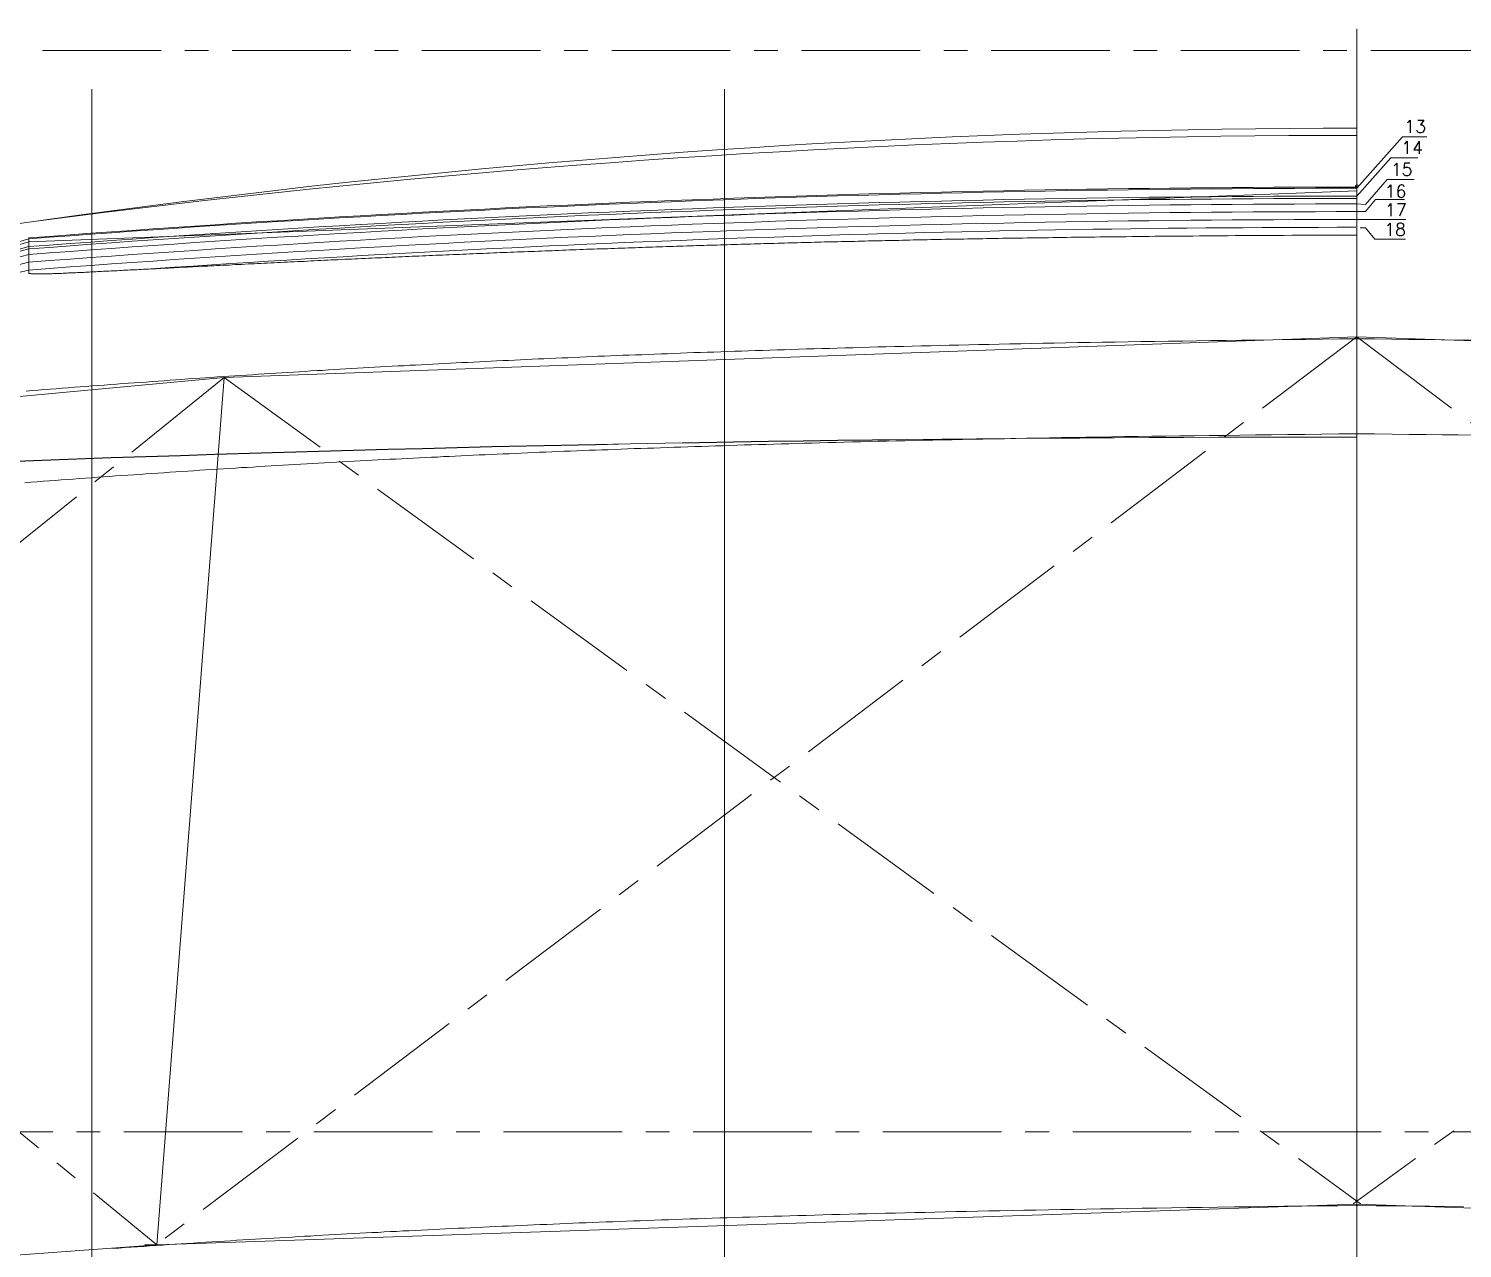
# Model space of a CAD drawing. Extents: x -3086 to 3308, y -97 to 4301.
# Drawn here: x -1050 to 83, y 3308 to 4272 of the extents above; entities that cross this region are included whole.
import ezdxf

# ---------------------------------------------------------------- set-up
doc = ezdxf.new("R2010")
doc.units = 0
doc.header["$LTSCALE"] = 3
doc.header["$MEASUREMENT"] = 0
doc.linetypes.add('CENTER', pattern=[50, 31.25, -6.25, 6.25, -6.25])
for name, color, linetype in [('13', 7, 'CONTINUOUS'), ('3', 7, 'CONTINUOUS'), ('CENTER', 1, 'CENTER'), ('P1', 1, 'CONTINUOUS'), ('P3', 7, 'CONTINUOUS'), ('P5', 3, 'CONTINUOUS')]:
    doc.layers.add(name, color=color, linetype=linetype)
doc.styles.get("Standard").update_dxf_attribs({"font": 'SIMPLEX'})

msp = doc.modelspace()

# ---------------------------------------------------------------- linework, layer by layer
at = {"layer": '13', "lineweight": 0, "extrusion": (0, 1, 0)}
for p, q in [((-1050, 4106, -15050), (-1806.6, 3883, -15050)), ((-1050, 4106, -15050), (-1806.6, 3883, -15050)), ((-1050, 4103.6, -14892), (-1806.6, 3883, -15026.4))]:
    msp.add_line(p, q, dxfattribs=at)
at = {"layer": '13', "lineweight": 0}
msp.add_arc((0, -9655.2, -15050), 13801.2, 90, 94.36328, dxfattribs=at)
at = {"layer": '3', "lineweight": 0, "extrusion": (-0.002569, -0.115617, 0.993291)}
msp.add_line((-948.8, 3310.7, -9830.1), (-895.5, 3996.3, -11228.3), dxfattribs=at)
at = {"layer": '3', "lineweight": 0}
for points in [[(-1053, 3913.2, -11043.9), (-1048.2, 3913.6, -11041.6), (-1043.4, 3914, -11039.3), (-1038.6, 3914.3, -11037), (-1033.8, 3914.7, -11034.7), (-1029, 3915, -11032.4), (-1024.2, 3915.4, -11030.1), (-1019.5, 3915.7, -11027.8), (-1014.7, 3916.1, -11025.6), (-1009.9, 3916.4, -11023.4), (-1005.1, 3916.8, -11021.1), (-1000.3, 3917.1, -11018.9), (-995.6, 3917.5, -11016.7), (-990.8, 3917.8, -11014.6), (-986, 3918.2, -11012.4), (-981.3, 3918.5, -11010.2), (-976.5, 3918.8, -11008.1), (-971.7, 3919.2, -11006), (-967, 3919.5, -11003.9), (-962.2, 3919.8, -11001.8), (-957.5, 3920.1, -10999.7), (-952.7, 3920.5, -10997.6), (-948, 3920.8, -10995.5), (-943.2, 3921.1, -10993.5), (-938.5, 3921.4, -10991.4), (-933.8, 3921.7, -10989.4), (-929, 3922.1, -10987.4), (-924.3, 3922.4, -10985.4), (-919.6, 3922.7, -10983.4), (-914.8, 3923, -10981.4), (-910.1, 3923.3, -10979.5), (-905.4, 3923.6, -10977.5), (-900.7, 3923.9, -10975.6), (-896, 3924.2, -10973.7), (-891.3, 3924.5, -10971.8), (-886.6, 3924.8, -10969.8), (-881.9, 3925.1, -10968), (-877.2, 3925.3, -10966.1), (-872.5, 3925.6, -10964.2), (-867.7, 3925.9, -10962.4), (-863, 3926.2, -10960.5), (-858.4, 3926.5, -10958.7), (-853.7, 3926.8, -10956.9), (-849, 3927, -10955), (-844.3, 3927.3, -10953.2), (-839.6, 3927.6, -10951.5), (-834.9, 3927.8, -10949.7), (-830.2, 3928.1, -10947.9), (-825.5, 3928.4, -10946.2), (-820.8, 3928.6, -10944.4), (-816.1, 3928.9, -10942.7), (-811.4, 3929.2, -10941), (-806.7, 3929.4, -10939.3), (-802, 3929.7, -10937.6), (-797.4, 3929.9, -10935.9), (-792.7, 3930.2, -10934.2), (-788, 3930.4, -10932.5), (-783.3, 3930.7, -10930.9), (-778.6, 3930.9, -10929.2), (-773.9, 3931.2, -10927.6), (-769.2, 3931.4, -10925.9), (-764.5, 3931.7, -10924.3), (-759.8, 3931.9, -10922.7), (-755.1, 3932.1, -10921.1), (-750.4, 3932.4, -10919.5), (-745.7, 3932.6, -10917.9), (-741, 3932.8, -10916.4), (-736.3, 3933.1, -10914.8), (-731.6, 3933.3, -10913.2), (-726.9, 3933.5, -10911.7), (-722.2, 3933.8, -10910.2), (-717.5, 3934, -10908.6), (-712.8, 3934.2, -10907.1), (-708.1, 3934.4, -10905.6), (-703.3, 3934.6, -10904.1), (-698.6, 3934.9, -10902.6), (-693.9, 3935.1, -10901.2), (-689.1, 3935.3, -10899.7), (-684.4, 3935.5, -10898.2), (-679.7, 3935.7, -10896.8), (-674.9, 3935.9, -10895.3), (-670.1, 3936.1, -10893.9), (-665.3, 3936.4, -10892.5), (-660.6, 3936.6, -10891.1), (-655.8, 3936.8, -10889.6), (-650.9, 3937, -10888.2), (-646.1, 3937.2, -10886.8), (-641.3, 3937.4, -10885.4), (-636.4, 3937.6, -10884.1), (-631.5, 3937.8, -10882.7), (-626.6, 3938, -10881.3), (-621.7, 3938.2, -10880), (-616.8, 3938.4, -10878.6), (-611.8, 3938.6, -10877.3), (-606.8, 3938.8, -10875.9), (-601.8, 3939, -10874.6), (-596.8, 3939.1, -10873.3), (-591.8, 3939.3, -10872), (-586.7, 3939.5, -10870.7), (-581.6, 3939.7, -10869.3), (-576.5, 3939.9, -10868), (-571.3, 3940.1, -10866.8), (-566.1, 3940.3, -10865.5), (-560.9, 3940.5, -10864.2), (-555.7, 3940.6, -10862.9), (-550.4, 3940.8, -10861.7), (-545.1, 3941, -10860.4), (-539.8, 3941.2, -10859.1), (-534.4, 3941.4, -10857.9), (-529, 3941.6, -10856.6), (-523.5, 3941.7, -10855.4), (-518.1, 3941.9, -10854.2), (-512.5, 3942.1, -10852.9), (-507, 3942.3, -10851.7), (-501.4, 3942.4, -10850.5), (-495.7, 3942.6, -10849.3), (-490.1, 3942.8, -10848.1), (-484.3, 3943, -10846.9), (-478.6, 3943.1, -10845.7), (-472.8, 3943.3, -10844.5), (-466.9, 3943.5, -10843.3), (-461, 3943.7, -10842.1), (-455.1, 3943.8, -10840.9), (-449.1, 3944, -10839.8), (-443, 3944.2, -10838.6), (-436.9, 3944.4, -10837.4), (-430.7, 3944.5, -10836.3), (-424.5, 3944.7, -10835.1), (-418.2, 3944.9, -10834), (-411.8, 3945, -10832.8), (-405.4, 3945.2, -10831.7), (-398.8, 3945.4, -10830.6), (-392.2, 3945.5, -10829.4), (-385.4, 3945.7, -10828.3), (-378.6, 3945.9, -10827.2), (-371.7, 3946, -10826.2), (-364.6, 3946.2, -10825.1), (-357.5, 3946.4, -10824), (-350.2, 3946.5, -10823), (-342.8, 3946.7, -10821.9), (-335.3, 3946.9, -10820.9), (-327.6, 3947, -10819.9), (-319.9, 3947.2, -10818.9), (-311.9, 3947.4, -10817.9), (-303.8, 3947.5, -10817), (-295.6, 3947.7, -10816), (-287.2, 3947.8, -10815.1), (-278.7, 3948, -10814.2), (-270, 3948.2, -10813.3), (-261.1, 3948.3, -10812.4), (-252.1, 3948.5, -10811.5), (-242.9, 3948.6, -10810.7), (-233.5, 3948.8, -10809.9), (-223.9, 3949, -10809.1), (-214.1, 3949.1, -10808.3), (-204.1, 3949.3, -10807.6), (-193.9, 3949.4, -10806.8), (-183.6, 3949.6, -10806.1), (-173, 3949.7, -10805.4), (-162.2, 3949.9, -10804.8), (-151.1, 3950, -10804.1), (-139.9, 3950.2, -10803.5), (-128.4, 3950.3, -10802.9), (-116.7, 3950.5, -10802.4), (-104.7, 3950.6, -10801.8), (-92.5, 3950.8, -10801.3), (-80.1, 3951, -10800.8), (-67.4, 3951.1, -10800.4), (-54.5, 3951.3, -10799.9), (-41.2, 3951.4, -10799.5), (-27.8, 3951.5, -10799.2), (-14, 3951.7, -10798.8), (0, 3951.8, -10798.5)], [(92.5, 3950.8, -10801.3), (80.1, 3951, -10800.8), (67.4, 3951.1, -10800.4), (54.5, 3951.3, -10799.9), (41.2, 3951.4, -10799.5), (27.8, 3951.5, -10799.2), (14, 3951.7, -10798.8), (0, 3951.8, -10798.5)]]:
    msp.add_polyline3d(points, dxfattribs=at)
at = {"layer": 'CENTER', "color": 5, "lineweight": 0}
for p, q in [((-2989.1, 4255, -10650), (3163.7, 4255, -10650)), ((3169.1, 3400, -10650), (-2987.4, 3400, -10650))]:
    msp.add_line(p, q, dxfattribs=at)
at = {"layer": 'CENTER', "lineweight": 0, "extrusion": (-1, 0, 0)}
for p, q in [((0, 4187.8, -14518.1), (0, 4192.7, -14836.7)), ((0, 4144, -14867), (0, 4192.7, -14836.7)), ((0, 4146.9, -15109.3), (0, 3949.2, -15037.4))]:
    msp.add_line(p, q, dxfattribs=at)
at = {"layer": 'CENTER', "lineweight": 0, "extrusion": (0, 1, 0)}
for p, q in [((0, 4109, -12650), (0, 4146.9, -15109.3)), ((0, 3090, -9100), (0, 4027, -11021))]:
    msp.add_line(p, q, dxfattribs=at)
at = {"layer": 'CENTER', "lineweight": 0}
for p, q in [((0, 4142.9, -14850), (0, 2448, -14850)), ((0, 4027, -10957.1), (0, 4109, -12650)), ((0, 4028.6, -11053.5), (-948.8, 3310.7, -9830.1)), ((0, 4028.6, -11053.5), (948.8, 3310.7, -9830.1)), ((-895.5, 3996.3, -11228.3), (-1825.9, 3245.7, -10461.1)), ((-895.5, 3996.3, -11228.3), (2.9, 3343.1, -9618.8)), ((895.5, 3996.3, -11228.3), (-2.9, 3343.1, -9618.8)), ((-1694.8, 3922.2, -11774.2), (-948.8, 3310.7, -9830.1))]:
    msp.add_line(p, q, dxfattribs=at)
at = {"layer": 'P1', "lineweight": 0}
for p, q in [((-1000, 0, -10650), (-1000, 4224.4, -10650)), ((-500, 0, -10650), (-500, 4224.4, -10650)), ((0, 4146, -15050), (36.1, 4186.6, -15050)), ((36.1, 4186.6, -15050), (55.2, 4186.6, -15050)), ((0, 4139.8, -14650), (26.8, 4170.1, -14650)), ((26.8, 4170.1, -14650), (48.2, 4170.1, -14650)), ((6.7, 4133.2, -14250), (23.9, 4152.8, -14250)), ((23.9, 4152.8, -14250), (45.3, 4152.8, -14250)), ((6.7, 4127.5, -13850), (14.7, 4137.1, -13850)), ((14.7, 4137.1, -13850), (37.6, 4137.1, -13850)), ((0, 4133.7, -14250), (6.7, 4133.2, -14250)), ((0, 4127.5, -13850), (6.7, 4127.5, -13850)), ((0, 4121.3, -13450), (38.6, 4121.3, -13450)), ((2.7, 4114.7, -10650), (6.9, 4114.7, -10650)), ((6.9, 4114.7, -10650), (14.2, 4105.6, -10650)), ((14.2, 4105.6, -10650), (38.5, 4105.6, -10650)), ((0, 3342.7, -9640.2), (-948.8, 3310.7, -9830.1)), ((0, 3342.7, -9640.2), (948.8, 3310.7, -9830.1))]:
    msp.add_line(p, q, dxfattribs=at)
at = {"layer": 'P1', "lineweight": 0, "extrusion": (0, 1, 0)}
for p, q in [((0, 3342.7, -9640.2), (0, 4028.6, -11053.5)), ((895.5, 3996.3, -11228.3), (0, 4028.6, -11053.5)), ((-1694.8, 3922.2, -11774.2), (-895.5, 3996.3, -11228.3)), ((-948.8, 3310.7, -9830.1), (-895.5, 3996.3, -11228.3)), ((0, 3342.7, -9640.2), (0, 3343.1, -9618.8)), ((-1825.9, 3245.7, -10461.1), (-948.8, 3310.7, -9830.1)), ((-958.3, 3310.7, -9812.3), (-948.8, 3310.7, -9830.1))]:
    msp.add_line(p, q, dxfattribs=at)
at = {"layer": 'P1', "lineweight": 0, "extrusion": (-1, 0, 0)}
msp.add_line((0, 4027, -11021), (0, 4027, -10957.1), dxfattribs=at)
at = {"layer": 'P1', "lineweight": 0, "extrusion": (-0.999995, 0.003174, 0)}
msp.add_line((0, 4000), (0, 4000, -22087.7), dxfattribs=at)
at = {"layer": 'P1', "lineweight": 0, "extrusion": (-0.003174, 0.999995, 0)}
msp.add_line((2.9, 3342.8, -9640.2), (2.9, 3343.1, -9618.8), dxfattribs=at)
at = {"layer": 'P3', "lineweight": 0}
for p, q in [((0, -30, -10650), (0, 4272.1, -10650)), ((-1050, 4078.7, -13276), (-1050, 4106.7, -15094.7))]:
    msp.add_line(p, q, dxfattribs=at)
at = {"layer": 'P3', "lineweight": 0, "extrusion": (-1, 0, 0)}
msp.add_line((0, 4137.9, -14523.9), (0, 4187.8, -14518.1), dxfattribs=at)
at = {"layer": 'P3', "lineweight": 0, "extrusion": (1, 0, 0)}
msp.add_line((-1050, 4103.6, -14892), (0, 4144, -14867), dxfattribs=at)
at = {"layer": 'P3', "lineweight": 0, "extrusion": (0, 1, 0)}
for p, q in [((-1050, 4093.7, -14250), (-1838.4, 3888.7, -14250)), ((-1050, 4098, -14528.5), (-1828.9, 3886.5, -14557.9)), ((-1050, 4099.8, -14650), (-1825, 3885.9, -14650)), ((-1050, 4081.3, -13450), (-1851.3, 3894.4, -13450)), ((-1050, 4087.5, -13850), (-1847.8, 3891.4, -13850)), ((-895.5, 3996.3, -11228.3), (0, 4028.6, -11053.5)), ((0, 3949.2, -15037.4), (0, 3949.2, -14850)), ((-1000, 3932.5, -15030.6), (-1000, 3932.5, -14850))]:
    msp.add_line(p, q, dxfattribs=at)
at = {"layer": 'P3', "lineweight": 0}
for points in [[(-1050, 4078.7, -13280.9), (-1049.8, 4078.7, -13276), (-1049.5, 4078.6, -13271.1), (-1049.2, 4078.6, -13266.4), (-1048.9, 4078.5, -13261.8), (-1048.6, 4078.5, -13257.2), (-1048.2, 4078.5, -13252.8), (-1047.8, 4078.4, -13248.5), (-1047.4, 4078.4, -13244.3), (-1047, 4078.4, -13240.2), (-1046.6, 4078.3, -13236.2), (-1046.1, 4078.3, -13232.3), (-1045.6, 4078.3, -13228.5), (-1045.1, 4078.3, -13224.7), (-1044.6, 4078.3, -13221.1), (-1044, 4078.2, -13217.5), (-1043.5, 4078.2, -13214.1), (-1042.9, 4078.2, -13210.7), (-1042.3, 4078.2, -13207.4), (-1041.6, 4078.2, -13204.1), (-1041, 4078.2, -13200.9), (-1040.3, 4078.2, -13197.8), (-1039.6, 4078.2, -13194.8), (-1038.9, 4078.2, -13191.9), (-1038.2, 4078.3, -13189), (-1037.4, 4078.3, -13186.1), (-1036.7, 4078.3, -13183.4), (-1035.9, 4078.3, -13180.7), (-1035.1, 4078.3, -13178), (-1034.2, 4078.3, -13175.4), (-1033.4, 4078.4, -13172.8), (-1032.5, 4078.4, -13170.3), (-1031.6, 4078.4, -13167.9), (-1030.7, 4078.5, -13165.5), (-1029.8, 4078.5, -13163.1), (-1028.9, 4078.5, -13160.7), (-1027.9, 4078.6, -13158.4), (-1026.9, 4078.6, -13156.2), (-1025.9, 4078.6, -13154), (-1024.9, 4078.7, -13151.8), (-1023.9, 4078.7, -13149.6), (-1022.8, 4078.8, -13147.4), (-1021.8, 4078.8, -13145.3), (-1020.7, 4078.9, -13143.2), (-1019.6, 4078.9, -13141.1), (-1018.4, 4079, -13139.1), (-1017.3, 4079, -13137), (-1016.1, 4079.1, -13135), (-1015, 4079.1, -13132.9), (-1013.8, 4079.2, -13130.9), (-1012.6, 4079.2, -13128.9), (-1011.3, 4079.3, -13126.9), (-1010.1, 4079.3, -13124.9), (-1008.8, 4079.4, -13122.9), (-1007.6, 4079.5, -13120.8), (-1006.3, 4079.5, -13118.8), (-1005, 4079.6, -13116.8), (-1003.6, 4079.7, -13114.8), (-1002.3, 4079.7, -13112.8), (-1000.9, 4079.8, -13110.8), (-999.6, 4079.9, -13108.8), (-998.2, 4079.9, -13106.8), (-996.7, 4080, -13104.8), (-995.3, 4080.1, -13102.8), (-993.9, 4080.1, -13100.8), (-992.4, 4080.2, -13098.8), (-990.9, 4080.3, -13096.8), (-989.4, 4080.4, -13094.8), (-987.9, 4080.4, -13092.8), (-986.3, 4080.5, -13090.8), (-984.8, 4080.6, -13088.8), (-983.2, 4080.7, -13086.8), (-981.6, 4080.8, -13084.8), (-980, 4080.8, -13082.8), (-978.3, 4080.9, -13080.8), (-976.7, 4081, -13078.8), (-975, 4081.1, -13076.8), (-973.3, 4081.2, -13074.7), (-971.6, 4081.3, -13072.7), (-969.9, 4081.4, -13070.7), (-968.1, 4081.5, -13068.7), (-966.4, 4081.5, -13066.6), (-964.6, 4081.6, -13064.6), (-962.7, 4081.7, -13062.6), (-960.9, 4081.8, -13060.5), (-959.1, 4081.9, -13058.5), (-957.2, 4082, -13056.4), (-955.3, 4082.1, -13054.4), (-953.4, 4082.2, -13052.3), (-951.5, 4082.3, -13050.3), (-949.5, 4082.4, -13048.2), (-947.5, 4082.5, -13046.1), (-945.5, 4082.6, -13044.1), (-943.5, 4082.7, -13042), (-941.5, 4082.8, -13039.9), (-939.4, 4082.9, -13037.8), (-937.4, 4083, -13035.7), (-935.3, 4083.1, -13033.6), (-933.1, 4083.3, -13031.5), (-931, 4083.4, -13029.4), (-928.8, 4083.5, -13027.2), (-926.6, 4083.6, -13025.1), (-924.4, 4083.7, -13023), (-922.2, 4083.8, -13020.8), (-920, 4083.9, -13018.7), (-917.7, 4084, -13016.5), (-915.4, 4084.2, -13014.3), (-913.1, 4084.3, -13012.2), (-910.8, 4084.4, -13010), (-908.5, 4084.5, -13007.8), (-906.1, 4084.6, -13005.6), (-903.7, 4084.7, -13003.4), (-901.3, 4084.9, -13001.3), (-898.9, 4085, -12999.1), (-896.5, 4085.1, -12996.9), (-894.1, 4085.2, -12994.7), (-891.6, 4085.3, -12992.5), (-889.1, 4085.5, -12990.3), (-886.7, 4085.6, -12988.1), (-884.2, 4085.7, -12985.9), (-881.7, 4085.8, -12983.7), (-879.1, 4086, -12981.5), (-876.6, 4086.1, -12979.3), (-874.1, 4086.2, -12977.1), (-871.5, 4086.3, -12974.9), (-869, 4086.5, -12972.7), (-866.4, 4086.6, -12970.5), (-863.8, 4086.7, -12968.3), (-861.2, 4086.8, -12966.1), (-858.6, 4087, -12964), (-856, 4087.1, -12961.8), (-853.4, 4087.2, -12959.6), (-850.8, 4087.4, -12957.4), (-848.1, 4087.5, -12955.3), (-845.5, 4087.6, -12953.1), (-842.9, 4087.7, -12950.9), (-840.2, 4087.9, -12948.8), (-837.5, 4088, -12946.6), (-834.9, 4088.1, -12944.5), (-832.2, 4088.2, -12942.4), (-829.6, 4088.4, -12940.2), (-826.9, 4088.5, -12938.1), (-824.2, 4088.6, -12936), (-821.5, 4088.8, -12933.9), (-818.9, 4088.9, -12931.8), (-816.2, 4089, -12929.7), (-813.5, 4089.1, -12927.7), (-810.8, 4089.3, -12925.6), (-808.2, 4089.4, -12923.5), (-805.5, 4089.5, -12921.5), (-802.8, 4089.6, -12919.5), (-800.1, 4089.8, -12917.5), (-797.5, 4089.9, -12915.4), (-794.8, 4090, -12913.4), (-792.1, 4090.1, -12911.5), (-789.4, 4090.3, -12909.5), (-786.8, 4090.4, -12907.5), (-784.1, 4090.5, -12905.6), (-781.4, 4090.6, -12903.6), (-778.8, 4090.7, -12901.7), (-776.1, 4090.9, -12899.8), (-773.4, 4091, -12897.8), (-770.8, 4091.1, -12895.9), (-768.1, 4091.2, -12894), (-765.4, 4091.3, -12892.2), (-762.8, 4091.5, -12890.3), (-760.1, 4091.6, -12888.4), (-757.5, 4091.7, -12886.6), (-754.8, 4091.8, -12884.7), (-752.1, 4091.9, -12882.9), (-749.5, 4092, -12881.1), (-746.8, 4092.2, -12879.3), (-744.1, 4092.3, -12877.5), (-741.5, 4092.4, -12875.7), (-738.8, 4092.5, -12873.9), (-736.1, 4092.6, -12872.1), (-733.5, 4092.7, -12870.4), (-730.8, 4092.8, -12868.6), (-728.1, 4093, -12866.9), (-725.5, 4093.1, -12865.2), (-722.8, 4093.2, -12863.4), (-720.1, 4093.3, -12861.7), (-717.5, 4093.4, -12860), (-714.8, 4093.5, -12858.3), (-712.1, 4093.6, -12856.6), (-709.4, 4093.7, -12854.9), (-706.7, 4093.9, -12853.3), (-704.1, 4094, -12851.6), (-701.4, 4094.1, -12850), (-698.7, 4094.2, -12848.3), (-696, 4094.3, -12846.7), (-693.3, 4094.4, -12845.1), (-690.6, 4094.5, -12843.4), (-687.9, 4094.6, -12841.8), (-685.3, 4094.7, -12840.2), (-682.6, 4094.8, -12838.6), (-679.9, 4095, -12837), (-677.2, 4095.1, -12835.5), (-674.5, 4095.2, -12833.9), (-671.7, 4095.3, -12832.3), (-669, 4095.4, -12830.8), (-666.3, 4095.5, -12829.2), (-663.6, 4095.6, -12827.7), (-660.9, 4095.7, -12826.2), (-658.2, 4095.8, -12824.7), (-655.5, 4095.9, -12823.1), (-652.7, 4096, -12821.6), (-650, 4096.1, -12820.1), (-647.3, 4096.2, -12818.7), (-644.5, 4096.3, -12817.2), (-641.8, 4096.4, -12815.7), (-639.1, 4096.5, -12814.2), (-636.3, 4096.6, -12812.8), (-633.6, 4096.7, -12811.3), (-630.9, 4096.8, -12809.9), (-628.1, 4096.9, -12808.5), (-625.4, 4097.1, -12807), (-622.7, 4097.2, -12805.6), (-619.9, 4097.3, -12804.2), (-617.2, 4097.4, -12802.8), (-614.4, 4097.5, -12801.4), (-611.7, 4097.6, -12800), (-608.9, 4097.7, -12798.6), (-606.2, 4097.8, -12797.3), (-603.5, 4097.9, -12795.9), (-600.7, 4098, -12794.5), (-598, 4098.1, -12793.2), (-595.2, 4098.1, -12791.8), (-592.5, 4098.2, -12790.5), (-589.7, 4098.3, -12789.2), (-587, 4098.4, -12787.9), (-584.3, 4098.5, -12786.5), (-581.5, 4098.6, -12785.2), (-578.8, 4098.7, -12783.9), (-576.1, 4098.8, -12782.7), (-573.3, 4098.9, -12781.4), (-570.6, 4099, -12780.1), (-567.9, 4099.1, -12778.8), (-565.1, 4099.2, -12777.6), (-562.4, 4099.3, -12776.3), (-559.7, 4099.4, -12775.1), (-556.9, 4099.5, -12773.9), (-554.2, 4099.6, -12772.6), (-551.5, 4099.7, -12771.4), (-548.8, 4099.7, -12770.2), (-546.1, 4099.8, -12769), (-543.4, 4099.9, -12767.8), (-540.6, 4100, -12766.6), (-537.9, 4100.1, -12765.4), (-535.2, 4100.2, -12764.2), (-532.5, 4100.3, -12763.1), (-529.8, 4100.4, -12761.9), (-527.2, 4100.4, -12760.8), (-524.5, 4100.5, -12759.6), (-521.8, 4100.6, -12758.5), (-519.1, 4100.7, -12757.3), (-516.4, 4100.8, -12756.2), (-513.7, 4100.9, -12755.1), (-511.1, 4100.9, -12754), (-508.4, 4101, -12752.9), (-505.7, 4101.1, -12751.8), (-503, 4101.2, -12750.7), (-500.4, 4101.3, -12749.6), (-497.7, 4101.3, -12748.6), (-495, 4101.4, -12747.5), (-492.4, 4101.5, -12746.4), (-489.7, 4101.6, -12745.4), (-487.1, 4101.7, -12744.3), (-484.4, 4101.7, -12743.3), (-481.8, 4101.8, -12742.3), (-479.1, 4101.9, -12741.2), (-476.5, 4102, -12740.2), (-473.8, 4102, -12739.2), (-471.2, 4102.1, -12738.2), (-468.5, 4102.2, -12737.2), (-465.9, 4102.3, -12736.2), (-463.2, 4102.3, -12735.2), (-460.6, 4102.4, -12734.2), (-457.9, 4102.5, -12733.2), (-455.3, 4102.6, -12732.3), (-452.6, 4102.6, -12731.3), (-450, 4102.7, -12730.3), (-447.3, 4102.8, -12729.4), (-444.7, 4102.8, -12728.4), (-442.1, 4102.9, -12727.5), (-439.4, 4103, -12726.6), (-436.8, 4103.1, -12725.6), (-434.1, 4103.1, -12724.7), (-431.5, 4103.2, -12723.8), (-428.8, 4103.3, -12722.9), (-426.2, 4103.3, -12722), (-423.5, 4103.4, -12721.1), (-420.9, 4103.5, -12720.2), (-418.2, 4103.5, -12719.3), (-415.6, 4103.6, -12718.4), (-412.9, 4103.7, -12717.5), (-410.3, 4103.7, -12716.6), (-407.6, 4103.8, -12715.8), (-405, 4103.9, -12714.9), (-402.3, 4103.9, -12714), (-399.6, 4104, -12713.2), (-397, 4104, -12712.3), (-394.3, 4104.1, -12711.5), (-391.6, 4104.2, -12710.6), (-389, 4104.2, -12709.8), (-386.3, 4104.3, -12709), (-383.6, 4104.4, -12708.1), (-380.9, 4104.4, -12707.3), (-378.2, 4104.5, -12706.5), (-375.5, 4104.5, -12705.7), (-372.8, 4104.6, -12704.9), (-370.1, 4104.7, -12704.1), (-367.4, 4104.7, -12703.3), (-364.7, 4104.8, -12702.5), (-362, 4104.8, -12701.7), (-359.2, 4104.9, -12700.9), (-356.5, 4105, -12700.1), (-353.7, 4105, -12699.3), (-350.9, 4105.1, -12698.6), (-348.2, 4105.1, -12697.8), (-345.4, 4105.2, -12697), (-342.6, 4105.2, -12696.3), (-339.8, 4105.3, -12695.5), (-336.9, 4105.4, -12694.7), (-334.1, 4105.4, -12694), (-331.2, 4105.5, -12693.2), (-328.4, 4105.5, -12692.5), (-325.5, 4105.6, -12691.8), (-322.6, 4105.6, -12691), (-319.7, 4105.7, -12690.3), (-316.7, 4105.7, -12689.6), (-313.8, 4105.8, -12688.8), (-310.8, 4105.8, -12688.1), (-307.8, 4105.9, -12687.4), (-304.8, 4106, -12686.7), (-301.8, 4106, -12686), (-298.8, 4106.1, -12685.3), (-295.7, 4106.1, -12684.6), (-292.7, 4106.2, -12683.9), (-289.6, 4106.2, -12683.2), (-286.4, 4106.3, -12682.5), (-283.3, 4106.3, -12681.8), (-280.1, 4106.4, -12681.1), (-277, 4106.4, -12680.4), (-273.7, 4106.5, -12679.7), (-270.5, 4106.5, -12679.1), (-267.3, 4106.6, -12678.4), (-264, 4106.6, -12677.7), (-260.7, 4106.7, -12677.1), (-257.4, 4106.7, -12676.4), (-254, 4106.8, -12675.7), (-250.6, 4106.8, -12675.1), (-247.2, 4106.9, -12674.4), (-243.8, 4106.9, -12673.8), (-240.3, 4107, -12673.1), (-236.8, 4107, -12672.5), (-233.2, 4107.1, -12671.8), (-229.6, 4107.1, -12671.2), (-226, 4107.2, -12670.5), (-222.3, 4107.2, -12669.9), (-218.6, 4107.3, -12669.3), (-214.8, 4107.3, -12668.7), (-211, 4107.4, -12668), (-207.1, 4107.4, -12667.4), (-203.1, 4107.5, -12666.8), (-199.1, 4107.5, -12666.2), (-195, 4107.6, -12665.6), (-190.9, 4107.6, -12665), (-186.7, 4107.7, -12664.5), (-182.4, 4107.7, -12663.9), (-178, 4107.8, -12663.3), (-173.6, 4107.8, -12662.7), (-169, 4107.9, -12662.2), (-164.4, 4107.9, -12661.6), (-159.8, 4108, -12661.1), (-155, 4108, -12660.5), (-150.1, 4108.1, -12660), (-145.2, 4108.1, -12659.5), (-140.1, 4108.1, -12659), (-135, 4108.2, -12658.5), (-129.7, 4108.2, -12658), (-124.4, 4108.3, -12657.5), (-118.9, 4108.3, -12657), (-113.4, 4108.4, -12656.5), (-107.7, 4108.4, -12656.1), (-101.9, 4108.4, -12655.6), (-96, 4108.5, -12655.2), (-90, 4108.5, -12654.7), (-83.9, 4108.6, -12654.3), (-77.6, 4108.6, -12653.9), (-71.2, 4108.6, -12653.5), (-64.7, 4108.7, -12653.1), (-58.1, 4108.7, -12652.7), (-51.3, 4108.8, -12652.3), (-44.4, 4108.8, -12652), (-37.4, 4108.8, -12651.6), (-30.2, 4108.9, -12651.3), (-22.9, 4108.9, -12650.9), (-15.4, 4108.9, -12650.6), (-7.8, 4109, -12650.3), (0, 4109, -12650)], [(-1052, 3985.6, -11271.3), (-1047.2, 3986, -11268.9), (-1042.5, 3986.4, -11266.6), (-1037.7, 3986.8, -11264.2), (-1032.9, 3987.1, -11261.9), (-1028.2, 3987.5, -11259.6), (-1023.4, 3987.9, -11257.3), (-1018.7, 3988.2, -11255), (-1013.9, 3988.6, -11252.7), (-1009.2, 3989, -11250.4), (-1004.4, 3989.3, -11248.1), (-999.7, 3989.7, -11245.9), (-994.9, 3990, -11243.7), (-990.2, 3990.4, -11241.5), (-985.4, 3990.7, -11239.3), (-980.7, 3991.1, -11237.1), (-976, 3991.5, -11234.9), (-971.2, 3991.8, -11232.7), (-966.5, 3992.1, -11230.6), (-961.8, 3992.5, -11228.4), (-957.1, 3992.8, -11226.3), (-952.4, 3993.2, -11224.2), (-947.6, 3993.5, -11222.1), (-942.9, 3993.8, -11220), (-938.2, 3994.2, -11218), (-933.6, 3994.5, -11215.9), (-928.9, 3994.8, -11213.9), (-924.2, 3995.2, -11211.8), (-919.5, 3995.5, -11209.8), (-914.8, 3995.8, -11207.8), (-910.2, 3996.1, -11205.8), (-905.5, 3996.4, -11203.9), (-900.8, 3996.8, -11201.9), (-896.2, 3997.1, -11200), (-891.5, 3997.4, -11198), (-886.9, 3997.7, -11196.1), (-882.3, 3998, -11194.2), (-877.6, 3998.3, -11192.3), (-873, 3998.6, -11190.4), (-868.4, 3998.9, -11188.5), (-863.8, 3999.2, -11186.7), (-859.1, 3999.5, -11184.8), (-854.5, 3999.8, -11183), (-849.9, 4000.1, -11181.2), (-845.3, 4000.4, -11179.4), (-840.7, 4000.6, -11177.6), (-836.1, 4000.9, -11175.8), (-831.5, 4001.2, -11174), (-826.9, 4001.5, -11172.2), (-822.3, 4001.8, -11170.5), (-817.7, 4002, -11168.8), (-813.1, 4002.3, -11167), (-808.5, 4002.6, -11165.3), (-803.9, 4002.9, -11163.6), (-799.3, 4003.1, -11161.9), (-794.7, 4003.4, -11160.2), (-790.1, 4003.7, -11158.5), (-785.5, 4003.9, -11156.9), (-781, 4004.2, -11155.2), (-776.4, 4004.4, -11153.6), (-771.8, 4004.7, -11151.9), (-767.2, 4005, -11150.3), (-762.6, 4005.2, -11148.7), (-758, 4005.5, -11147.1), (-753.4, 4005.7, -11145.5), (-748.8, 4006, -11143.9), (-744.3, 4006.2, -11142.4), (-739.7, 4006.4, -11140.8), (-735.1, 4006.7, -11139.3), (-730.5, 4006.9, -11137.7), (-725.9, 4007.2, -11136.2), (-721.3, 4007.4, -11134.7), (-716.7, 4007.6, -11133.1), (-712.1, 4007.9, -11131.6), (-707.5, 4008.1, -11130.1), (-702.9, 4008.3, -11128.6), (-698.3, 4008.6, -11127.2), (-693.7, 4008.8, -11125.7), (-689.1, 4009, -11124.2), (-684.5, 4009.2, -11122.8), (-679.9, 4009.5, -11121.3), (-675.3, 4009.7, -11119.9), (-670.6, 4009.9, -11118.5), (-666, 4010.1, -11117.1), (-661.3, 4010.4, -11115.6), (-656.7, 4010.6, -11114.2), (-652, 4010.8, -11112.8), (-647.3, 4011, -11111.5), (-642.7, 4011.2, -11110.1), (-638, 4011.4, -11108.7), (-633.2, 4011.6, -11107.3), (-628.5, 4011.8, -11106), (-623.8, 4012, -11104.6), (-619, 4012.2, -11103.3), (-614.2, 4012.5, -11102), (-609.4, 4012.7, -11100.6), (-604.6, 4012.9, -11099.3), (-599.8, 4013.1, -11098), (-594.9, 4013.3, -11096.7), (-590, 4013.5, -11095.4), (-585.1, 4013.7, -11094.1), (-580.2, 4013.9, -11092.8), (-575.2, 4014, -11091.5), (-570.3, 4014.2, -11090.3), (-565.3, 4014.4, -11089), (-560.2, 4014.6, -11087.7), (-555.2, 4014.8, -11086.5), (-550.1, 4015, -11085.2), (-545, 4015.2, -11084), (-539.8, 4015.4, -11082.7), (-534.7, 4015.6, -11081.5), (-529.4, 4015.8, -11080.3), (-524.2, 4016, -11079), (-518.9, 4016.1, -11077.8), (-513.6, 4016.3, -11076.6), (-508.3, 4016.5, -11075.4), (-502.9, 4016.7, -11074.2), (-497.4, 4016.9, -11073), (-492, 4017.1, -11071.8), (-486.5, 4017.2, -11070.6), (-480.9, 4017.4, -11069.5), (-475.3, 4017.6, -11068.3), (-469.7, 4017.8, -11067.1), (-464.1, 4018, -11065.9), (-458.3, 4018.2, -11064.8), (-452.6, 4018.3, -11063.6), (-446.8, 4018.5, -11062.5), (-440.9, 4018.7, -11061.3), (-435, 4018.9, -11060.2), (-429.1, 4019, -11059), (-423, 4019.2, -11057.9), (-417, 4019.4, -11056.8), (-410.8, 4019.6, -11055.6), (-404.6, 4019.8, -11054.5), (-398.3, 4019.9, -11053.4), (-391.9, 4020.1, -11052.3), (-385.4, 4020.3, -11051.2), (-378.8, 4020.5, -11050.1), (-372.1, 4020.6, -11049.1), (-365.4, 4020.8, -11048), (-358.5, 4021, -11047), (-351.5, 4021.2, -11045.9), (-344.4, 4021.3, -11044.9), (-337.2, 4021.5, -11043.9), (-329.8, 4021.7, -11042.9), (-322.3, 4021.8, -11041.9), (-314.7, 4022, -11040.9), (-306.9, 4022.2, -11040), (-299, 4022.4, -11039), (-291, 4022.5, -11038.1), (-282.7, 4022.7, -11037.2), (-274.4, 4022.9, -11036.3), (-265.8, 4023, -11035.4), (-257.1, 4023.2, -11034.6), (-248.3, 4023.4, -11033.7), (-239.2, 4023.5, -11032.9), (-230, 4023.7, -11032.1), (-220.6, 4023.9, -11031.3), (-211, 4024, -11030.6), (-201.2, 4024.2, -11029.8), (-191.2, 4024.4, -11029.1), (-180.9, 4024.5, -11028.4), (-170.5, 4024.7, -11027.7), (-159.9, 4024.9, -11027.1), (-149, 4025, -11026.5), (-138, 4025.2, -11025.9), (-126.7, 4025.4, -11025.3), (-115.1, 4025.5, -11024.7), (-103.3, 4025.7, -11024.2), (-91.3, 4025.9, -11023.7), (-79, 4026, -11023.2), (-66.5, 4026.2, -11022.8), (-53.8, 4026.4, -11022.4), (-40.7, 4026.5, -11022), (-27.4, 4026.7, -11021.6), (-13.8, 4026.8, -11021.3), (0, 4027, -11021)], [(-1052, 3985.6, -11207.4), (-1047.2, 3986, -11205.1), (-1042.5, 3986.4, -11202.7), (-1037.7, 3986.8, -11200.4), (-1032.9, 3987.1, -11198), (-1028.2, 3987.5, -11195.7), (-1023.4, 3987.9, -11193.4), (-1018.7, 3988.2, -11191.1), (-1013.9, 3988.6, -11188.8), (-1009.2, 3989, -11186.5), (-1004.4, 3989.3, -11184.3), (-999.7, 3989.7, -11182), (-994.9, 3990, -11179.8), (-990.2, 3990.4, -11177.6), (-985.4, 3990.7, -11175.4), (-980.7, 3991.1, -11173.2), (-976, 3991.5, -11171), (-971.2, 3991.8, -11168.9), (-966.5, 3992.1, -11166.7), (-961.8, 3992.5, -11164.6), (-957.1, 3992.8, -11162.4), (-952.4, 3993.2, -11160.3), (-947.6, 3993.5, -11158.2), (-942.9, 3993.8, -11156.2), (-938.2, 3994.2, -11154.1), (-933.6, 3994.5, -11152), (-928.9, 3994.8, -11150), (-924.2, 3995.2, -11148), (-919.5, 3995.5, -11146), (-914.8, 3995.8, -11144), (-910.2, 3996.1, -11142), (-905.5, 3996.4, -11140), (-900.8, 3996.8, -11138), (-896.2, 3997.1, -11136.1), (-891.5, 3997.4, -11134.2), (-886.9, 3997.7, -11132.2), (-882.3, 3998, -11130.3), (-877.6, 3998.3, -11128.4), (-873, 3998.6, -11126.5), (-868.4, 3998.9, -11124.7), (-863.8, 3999.2, -11122.8), (-859.1, 3999.5, -11121), (-854.5, 3999.8, -11119.1), (-849.9, 4000.1, -11117.3), (-845.3, 4000.4, -11115.5), (-840.7, 4000.6, -11113.7), (-836.1, 4000.9, -11111.9), (-831.5, 4001.2, -11110.1), (-826.9, 4001.5, -11108.4), (-822.3, 4001.8, -11106.6), (-817.7, 4002, -11104.9), (-813.1, 4002.3, -11103.2), (-808.5, 4002.6, -11101.4), (-803.9, 4002.9, -11099.7), (-799.3, 4003.1, -11098), (-794.7, 4003.4, -11096.3), (-790.1, 4003.7, -11094.7), (-785.5, 4003.9, -11093), (-781, 4004.2, -11091.4), (-776.4, 4004.4, -11089.7), (-771.8, 4004.7, -11088.1), (-767.2, 4005, -11086.5), (-762.6, 4005.2, -11084.8), (-758, 4005.5, -11083.2), (-753.4, 4005.7, -11081.7), (-748.8, 4006, -11080.1), (-744.3, 4006.2, -11078.5), (-739.7, 4006.4, -11076.9), (-735.1, 4006.7, -11075.4), (-730.5, 4006.9, -11073.8), (-725.9, 4007.2, -11072.3), (-721.3, 4007.4, -11070.8), (-716.7, 4007.6, -11069.3), (-712.1, 4007.9, -11067.8), (-707.5, 4008.1, -11066.3), (-702.9, 4008.3, -11064.8), (-698.3, 4008.6, -11063.3), (-693.7, 4008.8, -11061.8), (-689.1, 4009, -11060.4), (-684.5, 4009.2, -11058.9), (-679.9, 4009.5, -11057.5), (-675.3, 4009.7, -11056), (-670.6, 4009.9, -11054.6), (-666, 4010.1, -11053.2), (-661.3, 4010.4, -11051.8), (-656.7, 4010.6, -11050.4), (-652, 4010.8, -11049), (-647.3, 4011, -11047.6), (-642.7, 4011.2, -11046.2), (-638, 4011.4, -11044.8), (-633.2, 4011.6, -11043.5), (-628.5, 4011.8, -11042.1), (-623.8, 4012, -11040.8), (-619, 4012.2, -11039.4), (-614.2, 4012.5, -11038.1), (-609.4, 4012.7, -11036.8), (-604.6, 4012.9, -11035.4), (-599.8, 4013.1, -11034.1), (-594.9, 4013.3, -11032.8), (-590, 4013.5, -11031.5), (-585.1, 4013.7, -11030.2), (-580.2, 4013.9, -11028.9), (-575.2, 4014, -11027.7), (-570.3, 4014.2, -11026.4), (-565.3, 4014.4, -11025.1), (-560.2, 4014.6, -11023.9), (-555.2, 4014.8, -11022.6), (-550.1, 4015, -11021.3), (-545, 4015.2, -11020.1), (-539.8, 4015.4, -11018.9), (-534.7, 4015.6, -11017.6), (-529.4, 4015.8, -11016.4), (-524.2, 4016, -11015.2), (-518.9, 4016.1, -11014), (-513.6, 4016.3, -11012.8), (-508.3, 4016.5, -11011.5), (-502.9, 4016.7, -11010.3), (-497.4, 4016.9, -11009.1), (-492, 4017.1, -11008), (-486.5, 4017.2, -11006.8), (-480.9, 4017.4, -11005.6), (-475.3, 4017.6, -11004.4), (-469.7, 4017.8, -11003.2), (-464.1, 4018, -11002.1), (-458.3, 4018.2, -11000.9), (-452.6, 4018.3, -10999.7), (-446.8, 4018.5, -10998.6), (-440.9, 4018.7, -10997.4), (-435, 4018.9, -10996.3), (-429.1, 4019, -10995.2), (-423, 4019.2, -10994), (-417, 4019.4, -10992.9), (-410.8, 4019.6, -10991.8), (-404.6, 4019.8, -10990.7), (-398.3, 4019.9, -10989.5), (-391.9, 4020.1, -10988.4), (-385.4, 4020.3, -10987.4), (-378.8, 4020.5, -10986.3), (-372.1, 4020.6, -10985.2), (-365.4, 4020.8, -10984.1), (-358.5, 4021, -10983.1), (-351.5, 4021.2, -10982.1), (-344.4, 4021.3, -10981), (-337.2, 4021.5, -10980), (-329.8, 4021.7, -10979), (-322.3, 4021.8, -10978), (-314.7, 4022, -10977.1), (-306.9, 4022.2, -10976.1), (-299, 4022.4, -10975.2), (-291, 4022.5, -10974.2), (-282.7, 4022.7, -10973.3), (-274.4, 4022.9, -10972.4), (-265.8, 4023, -10971.5), (-257.1, 4023.2, -10970.7), (-248.3, 4023.4, -10969.8), (-239.2, 4023.5, -10969), (-230, 4023.7, -10968.2), (-220.6, 4023.9, -10967.4), (-211, 4024, -10966.7), (-201.2, 4024.2, -10965.9), (-191.2, 4024.4, -10965.2), (-180.9, 4024.5, -10964.5), (-170.5, 4024.7, -10963.9), (-159.9, 4024.9, -10963.2), (-149, 4025, -10962.6), (-138, 4025.2, -10962), (-126.7, 4025.4, -10961.4), (-115.1, 4025.5, -10960.9), (-103.3, 4025.7, -10960.3), (-91.3, 4025.9, -10959.8), (-79, 4026, -10959.4), (-66.5, 4026.2, -10958.9), (-53.8, 4026.4, -10958.5), (-40.7, 4026.5, -10958.1), (-27.4, 4026.7, -10957.8), (-13.8, 4026.8, -10957.4), (0, 4027, -10957.1)], [(91.3, 4025.9, -10959.8), (79, 4026, -10959.4), (66.5, 4026.2, -10958.9), (53.8, 4026.4, -10958.5), (40.7, 4026.5, -10958.1), (27.4, 4026.7, -10957.8), (13.8, 4026.8, -10957.4), (0, 4027, -10957.1)], [(91.3, 4025.9, -11023.7), (79, 4026, -11023.2), (66.5, 4026.2, -11022.8), (53.8, 4026.4, -11022.4), (40.7, 4026.5, -11022), (27.4, 4026.7, -11021.6), (13.8, 4026.8, -11021.3), (0, 4027, -11021)], [(-983.8, 3307.7, -9818.9), (-978.8, 3308.1, -9816.7), (-973.9, 3308.4, -9814.6), (-968.9, 3308.8, -9812.5), (-964, 3309.1, -9810.4), (-959, 3309.4, -9808.3), (-954.1, 3309.8, -9806.2), (-949.2, 3310.1, -9804.2), (-944.3, 3310.4, -9802.1), (-939.3, 3310.8, -9800.1), (-934.4, 3311.1, -9798.1), (-929.5, 3311.4, -9796.1), (-924.6, 3311.7, -9794.1), (-919.7, 3312, -9792.1), (-914.8, 3312.4, -9790.1), (-909.9, 3312.7, -9788.2), (-905.1, 3313, -9786.2), (-900.2, 3313.3, -9784.3), (-895.3, 3313.6, -9782.4), (-890.4, 3313.9, -9780.5), (-885.5, 3314.2, -9778.6), (-880.7, 3314.5, -9776.7), (-875.8, 3314.8, -9774.8), (-870.9, 3315.1, -9773), (-866.1, 3315.4, -9771.1), (-861.2, 3315.7, -9769.3), (-856.3, 3316, -9767.5), (-851.5, 3316.2, -9765.7), (-846.6, 3316.5, -9763.9), (-841.8, 3316.8, -9762.1), (-836.9, 3317.1, -9760.3), (-832, 3317.4, -9758.6), (-827.2, 3317.6, -9756.8), (-822.3, 3317.9, -9755.1), (-817.5, 3318.2, -9753.3), (-812.6, 3318.5, -9751.6), (-807.8, 3318.7, -9749.9), (-802.9, 3319, -9748.2), (-798.1, 3319.3, -9746.5), (-793.2, 3319.5, -9744.9), (-788.3, 3319.8, -9743.2), (-783.5, 3320, -9741.5), (-778.6, 3320.3, -9739.9), (-773.8, 3320.5, -9738.3), (-768.9, 3320.8, -9736.6), (-764, 3321.1, -9735), (-759.2, 3321.3, -9733.4), (-754.3, 3321.6, -9731.8), (-749.5, 3321.8, -9730.3), (-744.6, 3322, -9728.7), (-739.7, 3322.3, -9727.1), (-734.8, 3322.5, -9725.6), (-730, 3322.8, -9724), (-725.1, 3323, -9722.5), (-720.2, 3323.2, -9720.9), (-715.3, 3323.5, -9719.4), (-710.4, 3323.7, -9717.9), (-705.5, 3323.9, -9716.4), (-700.6, 3324.2, -9714.9), (-695.6, 3324.4, -9713.4), (-690.7, 3324.6, -9712), (-685.7, 3324.8, -9710.5), (-680.8, 3325.1, -9709), (-675.8, 3325.3, -9707.6), (-670.8, 3325.5, -9706.1), (-665.8, 3325.7, -9704.7), (-660.8, 3326, -9703.3), (-655.7, 3326.2, -9701.8), (-650.7, 3326.4, -9700.4), (-645.6, 3326.6, -9699), (-640.5, 3326.8, -9697.6), (-635.4, 3327, -9696.2), (-630.2, 3327.2, -9694.8), (-625.1, 3327.5, -9693.5), (-619.9, 3327.7, -9692.1), (-614.7, 3327.9, -9690.7), (-609.4, 3328.1, -9689.4), (-604.2, 3328.3, -9688), (-598.9, 3328.5, -9686.7), (-593.5, 3328.7, -9685.4), (-588.2, 3328.9, -9684), (-582.8, 3329.1, -9682.7), (-577.4, 3329.3, -9681.4), (-571.9, 3329.5, -9680.1), (-566.5, 3329.7, -9678.8), (-560.9, 3329.9, -9677.5), (-555.4, 3330.1, -9676.2), (-549.8, 3330.3, -9674.9), (-544.2, 3330.5, -9673.6), (-538.5, 3330.7, -9672.3), (-532.8, 3330.9, -9671.1), (-527.1, 3331.1, -9669.8), (-521.3, 3331.3, -9668.5), (-515.5, 3331.5, -9667.3), (-509.6, 3331.7, -9666), (-503.7, 3331.9, -9664.8), (-497.7, 3332, -9663.5), (-491.7, 3332.2, -9662.3), (-485.7, 3332.4, -9661.1), (-479.6, 3332.6, -9659.8), (-473.4, 3332.8, -9658.6), (-467.2, 3333, -9657.4), (-461, 3333.2, -9656.2), (-454.7, 3333.4, -9655), (-448.3, 3333.6, -9653.8), (-441.9, 3333.8, -9652.6), (-435.3, 3333.9, -9651.4), (-428.8, 3334.1, -9650.2), (-422.1, 3334.3, -9649), (-415.3, 3334.5, -9647.9), (-408.4, 3334.7, -9646.7), (-401.5, 3334.9, -9645.6), (-394.4, 3335.1, -9644.4), (-387.3, 3335.2, -9643.3), (-380, 3335.4, -9642.2), (-372.6, 3335.6, -9641.1), (-365, 3335.8, -9640), (-357.4, 3336, -9638.9), (-349.6, 3336.2, -9637.9), (-341.7, 3336.3, -9636.8), (-333.6, 3336.5, -9635.8), (-325.4, 3336.7, -9634.8), (-317, 3336.9, -9633.8), (-308.5, 3337.1, -9632.8), (-299.8, 3337.2, -9631.9), (-290.9, 3337.4, -9630.9), (-281.9, 3337.6, -9630), (-272.7, 3337.8, -9629.1), (-263.3, 3338, -9628.2), (-253.7, 3338.1, -9627.3), (-243.9, 3338.3, -9626.5), (-234, 3338.5, -9625.6), (-223.8, 3338.7, -9624.8), (-213.4, 3338.8, -9624.1), (-202.8, 3339, -9623.3), (-192, 3339.2, -9622.6), (-181, 3339.4, -9621.8), (-169.7, 3339.5, -9621.2), (-158.2, 3339.7, -9620.5), (-146.5, 3339.9, -9619.9), (-134.5, 3340.1, -9619.3), (-122.3, 3340.2, -9618.7), (-109.9, 3340.4, -9618.1), (-97.1, 3340.6, -9617.6), (-84.2, 3340.8, -9617.1), (-70.9, 3340.9, -9616.6), (-57.4, 3341.1, -9616.2), (-43.6, 3341.3, -9615.8), (-29.5, 3341.5, -9615.4), (-15.1, 3341.6, -9615), (-0.5, 3341.8, -9614.7)], [(84.2, 3340.8, -9617.1), (70.9, 3340.9, -9616.6), (57.4, 3341.1, -9616.2), (43.6, 3341.3, -9615.8), (29.5, 3341.5, -9615.4), (15.1, 3341.6, -9615), (0.5, 3341.8, -9614.7)]]:
    msp.add_polyline3d(points, dxfattribs=at)
at = {"layer": 'P3', "lineweight": 0, "extrusion": (-0.000167541, -0.518732, 0.854937)}
msp.add_arc((0.4, -10485.1, -14860.6), 6373.4, 90.01582, 105.35069, dxfattribs=at)
at = {"layer": 'P3', "lineweight": 0, "extrusion": (-0.002569, -0.115617, 0.993291)}
msp.add_arc((83.1, -5498.3, -14904.9), 7979.9, 91.26446, 103.60344, dxfattribs=at)
at = {"layer": 'P3', "lineweight": 0, "extrusion": (2.76797e-16, 0.34202, 0.939693)}
msp.add_arc((0, 3834.3, -12779.8), 12898.8, 270, 274.66922, dxfattribs=at)
at = {"layer": 'P3', "lineweight": 0}
for centre, radius, start, end in [((0, -9661.4, -14650), 13801.2, 90, 94.36328), ((0, -9667.6, -14250), 13801.2, 90, 94.36328), ((0, -9673.7, -13850), 13801.2, 90, 94.36328), ((0, -9679.9, -13450), 13801.2, 90, 94.36328), ((-0.8, -9686.1, -13046.5), 13801.2, 90, 93.94174), ((-41.3, -23517.1, -14850), 27466.3, 89.91387, 93.56627)]:
    msp.add_arc(centre, radius, start, end, dxfattribs=at)
at = {"layer": 'P3', "lineweight": 0, "extrusion": (4.03224e-05, -0.115617, 0.993294)}
msp.add_arc((-3.3, -11304.4, -14904.9), 13735.4, 89.98015, 94.36435, dxfattribs=at)
at = {"layer": 'P3', "lineweight": 0, "extrusion": (0.003016, 0.271562, 0.962416)}
msp.add_arc((-244.9, 19131.6, -13399.7), 27017.5, 270.61243, 274.32578, dxfattribs=at)
at = {"layer": 'P5', "lineweight": 0, "extrusion": (-1, 0, 0)}
for p, q in [((0, 4137.9, -14523.9), (0, 4137.9, -14523.9)), ((0, 4137.9, -14523.9), (0, 4137.9, -14523.9)), ((0, 4137.9, -14523.9), (0, 4137.9, -14523.9)), ((0, 4027, -10957.1), (0, 3951.8, -10798.1)), ((0.1, 3952, -10797.8), (0.1, 3952, -10866.6))]:
    msp.add_line(p, q, dxfattribs=at)
at = {"layer": 'P5', "lineweight": 0, "extrusion": (2.76797e-16, 0.34202, 0.939693)}
msp.add_arc((0, -9083, -12828.2), 1, 184.6692, 180, dxfattribs=at)

# ---------------------------------------------------------------- texts
at = {"layer": 'P5', "lineweight": 0}
for s, p in [('13', (37.5, 4189.9, -19450)), ('14', (35.1, 4173.1, -14650)), ('15', (26.8, 4155.9, -14250)), ('16', (22, 4138.6, -13850)), ('17', (22.2, 4123.8, -10650)), ('18', (21.6, 4108.4, -10650))]:
    msp.add_text(s, height=10, dxfattribs=at).set_placement(p)

doc.saveas('drawing.dxf')
